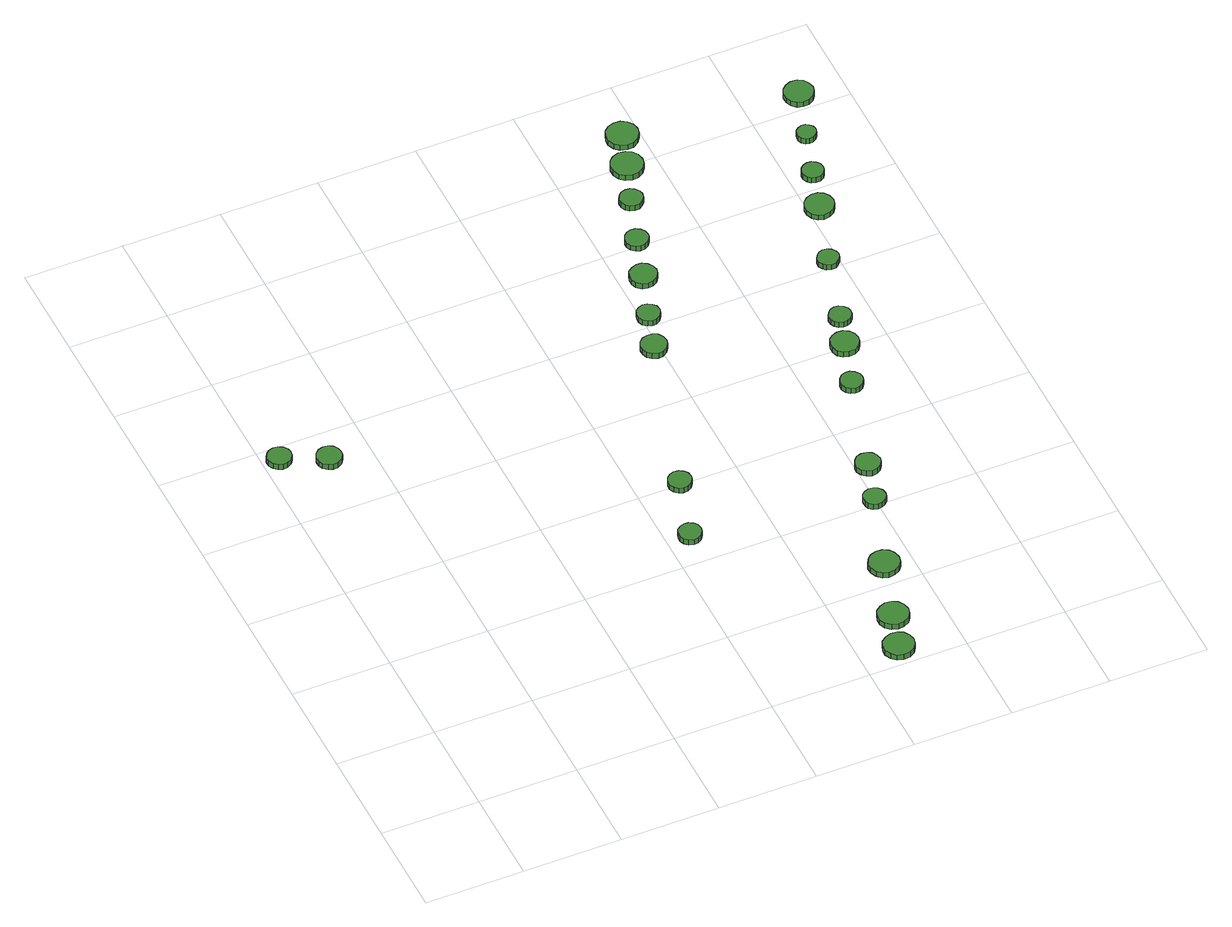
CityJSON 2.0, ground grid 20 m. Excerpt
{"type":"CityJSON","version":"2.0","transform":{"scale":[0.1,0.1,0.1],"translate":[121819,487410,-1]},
"CityObjects":{
"tree1":{"type":"SolitaryVegetationObject","attributes":{"function":"something"},"geometry":[{"type":"MultiSurface","lod":"1","boundaries":[[[0,1,2,3,4,5,6,7,8,9,10,11,12,13,14]],[[15,16,17,18,19,20,21,22,23,24,25,26,27,28,29]],[[0,29,28,1]],[[1,28,27,2]],[[2,27,26,3]],[[3,26,25,4]],[[4,25,24,5]],[[5,24,23,6]],[[6,23,22,7]],[[7,22,21,8]],[[8,21,20,9]],[[9,20,19,10]],[[10,19,18,11]],[[11,18,17,12]],[[12,17,16,13]],[[13,16,15,14]],[[14,15,29,0]]]}]},
"tree2":{"type":"SolitaryVegetationObject","attributes":{"function":"something"},"geometry":[{"type":"MultiSurface","lod":"1","boundaries":[[[30,31,32,33,34,35,36,37,38,39,40,41,42,43,44]],[[45,46,47,48,49,50,51,52,53,54,55,56,57,58,59]],[[30,59,58,31]],[[31,58,57,32]],[[32,57,56,33]],[[33,56,55,34]],[[34,55,54,35]],[[35,54,53,36]],[[36,53,52,37]],[[37,52,51,38]],[[38,51,50,39]],[[39,50,49,40]],[[40,49,48,41]],[[41,48,47,42]],[[42,47,46,43]],[[43,46,45,44]],[[44,45,59,30]]]}]},
"tree3":{"type":"SolitaryVegetationObject","attributes":{"function":"something"},"geometry":[{"type":"MultiSurface","lod":"1","boundaries":[[[60,61,62,63,64,65,66,67,68,69,70,71,72,73,74]],[[75,76,77,78,79,80,81,82,83,84,85,86,87,88,89]],[[60,89,88,61]],[[61,88,87,62]],[[62,87,86,63]],[[63,86,85,64]],[[64,85,84,65]],[[65,84,83,66]],[[66,83,82,67]],[[67,82,81,68]],[[68,81,80,69]],[[69,80,79,70]],[[70,79,78,71]],[[71,78,77,72]],[[72,77,76,73]],[[73,76,75,74]],[[74,75,89,60]]]}]},
"tree4":{"type":"SolitaryVegetationObject","attributes":{"function":"something"},"geometry":[{"type":"MultiSurface","lod":"1","boundaries":[[[90,91,92,93,94,95,96,97,98,99,100,101,102,103,104]],[[105,106,107,108,109,110,111,112,113,114,115,116,117,118,119]],[[90,119,118,91]],[[91,118,117,92]],[[92,117,116,93]],[[93,116,115,94]],[[94,115,114,95]],[[95,114,113,96]],[[96,113,112,97]],[[97,112,111,98]],[[98,111,110,99]],[[99,110,109,100]],[[100,109,108,101]],[[101,108,107,102]],[[102,107,106,103]],[[103,106,105,104]],[[104,105,119,90]]]}]},
"tree5":{"type":"SolitaryVegetationObject","attributes":{"function":"something"},"geometry":[{"type":"MultiSurface","lod":"1","boundaries":[[[120,121,122,123,124,125,126,127,128,129,130,131,132,133,134]],[[135,136,137,138,139,140,141,142,143,144,145,146,147,148,149]],[[120,149,148,121]],[[121,148,147,122]],[[122,147,146,123]],[[123,146,145,124]],[[124,145,144,125]],[[125,144,143,126]],[[126,143,142,127]],[[127,142,141,128]],[[128,141,140,129]],[[129,140,139,130]],[[130,139,138,131]],[[131,138,137,132]],[[132,137,136,133]],[[133,136,135,134]],[[134,135,149,120]]]}]},
"tree6":{"type":"SolitaryVegetationObject","attributes":{"function":"something"},"geometry":[{"type":"MultiSurface","lod":"1","boundaries":[[[150,151,152,153,154,155,156,157,158,159,160,161,162,163,164]],[[165,166,167,168,169,170,171,172,173,174,175,176,177,178,179]],[[150,179,178,151]],[[151,178,177,152]],[[152,177,176,153]],[[153,176,175,154]],[[154,175,174,155]],[[155,174,173,156]],[[156,173,172,157]],[[157,172,171,158]],[[158,171,170,159]],[[159,170,169,160]],[[160,169,168,161]],[[161,168,167,162]],[[162,167,166,163]],[[163,166,165,164]],[[164,165,179,150]]]}]},
"tree7":{"type":"SolitaryVegetationObject","attributes":{"function":"something"},"geometry":[{"type":"MultiSurface","lod":"1","boundaries":[[[180,181,182,183,184,185,186,187,188,189,190,191,192,193,194]],[[195,196,197,198,199,200,201,202,203,204,205,206,207,208,209]],[[180,209,208,181]],[[181,208,207,182]],[[182,207,206,183]],[[183,206,205,184]],[[184,205,204,185]],[[185,204,203,186]],[[186,203,202,187]],[[187,202,201,188]],[[188,201,200,189]],[[189,200,199,190]],[[190,199,198,191]],[[191,198,197,192]],[[192,197,196,193]],[[193,196,195,194]],[[194,195,209,180]]]}]},
"tree8":{"type":"SolitaryVegetationObject","attributes":{"function":"something"},"geometry":[{"type":"MultiSurface","lod":"1","boundaries":[[[210,211,212,213,214,215,216,217,218,219,220,221,222,223,224]],[[225,226,227,228,229,230,231,232,233,234,235,236,237,238,239]],[[210,239,238,211]],[[211,238,237,212]],[[212,237,236,213]],[[213,236,235,214]],[[214,235,234,215]],[[215,234,233,216]],[[216,233,232,217]],[[217,232,231,218]],[[218,231,230,219]],[[219,230,229,220]],[[220,229,228,221]],[[221,228,227,222]],[[222,227,226,223]],[[223,226,225,224]],[[224,225,239,210]]]}]},
"tree9":{"type":"SolitaryVegetationObject","attributes":{"function":"something"},"geometry":[{"type":"MultiSurface","lod":"1","boundaries":[[[240,241,242,243,244,245,246,247,248,249,250,251,252,253,254]],[[255,256,257,258,259,260,261,262,263,264,265,266,267,268,269]],[[240,269,268,241]],[[241,268,267,242]],[[242,267,266,243]],[[243,266,265,244]],[[244,265,264,245]],[[245,264,263,246]],[[246,263,262,247]],[[247,262,261,248]],[[248,261,260,249]],[[249,260,259,250]],[[250,259,258,251]],[[251,258,257,252]],[[252,257,256,253]],[[253,256,255,254]],[[254,255,269,240]]]}]},
"tree10":{"type":"SolitaryVegetationObject","attributes":{"function":"something"},"geometry":[{"type":"MultiSurface","lod":"1","boundaries":[[[270,271,272,273,274,275,276,277,278,279,280,281,282,283,284]],[[285,286,287,288,289,290,291,292,293,294,295,296,297,298,299]],[[270,299,298,271]],[[271,298,297,272]],[[272,297,296,273]],[[273,296,295,274]],[[274,295,294,275]],[[275,294,293,276]],[[276,293,292,277]],[[277,292,291,278]],[[278,291,290,279]],[[279,290,289,280]],[[280,289,288,281]],[[281,288,287,282]],[[282,287,286,283]],[[283,286,285,284]],[[284,285,299,270]]]}]},
"tree11":{"type":"SolitaryVegetationObject","attributes":{"function":"something"},"geometry":[{"type":"MultiSurface","lod":"1","boundaries":[[[300,301,302,303,304,305,306,307,308,309,310,311,312,313,314]],[[315,316,317,318,319,320,321,322,323,324,325,326,327,328,329]],[[300,329,328,301]],[[301,328,327,302]],[[302,327,326,303]],[[303,326,325,304]],[[304,325,324,305]],[[305,324,323,306]],[[306,323,322,307]],[[307,322,321,308]],[[308,321,320,309]],[[309,320,319,310]],[[310,319,318,311]],[[311,318,317,312]],[[312,317,316,313]],[[313,316,315,314]],[[314,315,329,300]]]}]},
"tree12":{"type":"SolitaryVegetationObject","attributes":{"function":"something"},"geometry":[{"type":"MultiSurface","lod":"1","boundaries":[[[330,331,332,333,334,335,336,337,338,339,340,341,342,343,344]],[[345,346,347,348,349,350,351,352,353,354,355,356,357,358,359]],[[330,359,358,331]],[[331,358,357,332]],[[332,357,356,333]],[[333,356,355,334]],[[334,355,354,335]],[[335,354,353,336]],[[336,353,352,337]],[[337,352,351,338]],[[338,351,350,339]],[[339,350,349,340]],[[340,349,348,341]],[[341,348,347,342]],[[342,347,346,343]],[[343,346,345,344]],[[344,345,359,330]]]}]},
"tree13":{"type":"SolitaryVegetationObject","attributes":{"function":"something"},"geometry":[{"type":"MultiSurface","lod":"1","boundaries":[[[360,361,362,363,364,365,366,367,368,369,370,371,372,373,374]],[[375,376,377,378,379,380,381,382,383,384,385,386,387,388,389]],[[360,389,388,361]],[[361,388,387,362]],[[362,387,386,363]],[[363,386,385,364]],[[364,385,384,365]],[[365,384,383,366]],[[366,383,382,367]],[[367,382,381,368]],[[368,381,380,369]],[[369,380,379,370]],[[370,379,378,371]],[[371,378,377,372]],[[372,377,376,373]],[[373,376,375,374]],[[374,375,389,360]]]}]},
"tree14":{"type":"SolitaryVegetationObject","attributes":{"function":"something"},"geometry":[{"type":"MultiSurface","lod":"1","boundaries":[[[390,391,392,393,394,395,396,397,398,399,400,401,402,403,404]],[[405,406,407,408,409,410,411,412,413,414,415,416,417,418,419]],[[390,419,418,391]],[[391,418,417,392]],[[392,417,416,393]],[[393,416,415,394]],[[394,415,414,395]],[[395,414,413,396]],[[396,413,412,397]],[[397,412,411,398]],[[398,411,410,399]],[[399,410,409,400]],[[400,409,408,401]],[[401,408,407,402]],[[402,407,406,403]],[[403,406,405,404]],[[404,405,419,390]]]}]},
"tree15":{"type":"SolitaryVegetationObject","attributes":{"function":"something"},"geometry":[{"type":"MultiSurface","lod":"1","boundaries":[[[420,421,422,423,424,425,426,427,428,429,430,431,432,433,434]],[[435,436,437,438,439,440,441,442,443,444,445,446,447,448,449]],[[420,449,448,421]],[[421,448,447,422]],[[422,447,446,423]],[[423,446,445,424]],[[424,445,444,425]],[[425,444,443,426]],[[426,443,442,427]],[[427,442,441,428]],[[428,441,440,429]],[[429,440,439,430]],[[430,439,438,431]],[[431,438,437,432]],[[432,437,436,433]],[[433,436,435,434]],[[434,435,449,420]]]}]},
"tree16":{"type":"SolitaryVegetationObject","attributes":{"function":"something"},"geometry":[{"type":"MultiSurface","lod":"1","boundaries":[[[450,451,452,453,454,455,456,457,458,459,460,461,462,463,464]],[[465,466,467,468,469,470,471,472,473,474,475,476,477,478,479]],[[450,479,478,451]],[[451,478,477,452]],[[452,477,476,453]],[[453,476,475,454]],[[454,475,474,455]],[[455,474,473,456]],[[456,473,472,457]],[[457,472,471,458]],[[458,471,470,459]],[[459,470,469,460]],[[460,469,468,461]],[[461,468,467,462]],[[462,467,466,463]],[[463,466,465,464]],[[464,465,479,450]]]}]},
"tree17":{"type":"SolitaryVegetationObject","attributes":{"function":"something"},"geometry":[{"type":"MultiSurface","lod":"1","boundaries":[[[480,481,482,483,484,485,486,487,488,489,490,491,492,493,494]],[[495,496,497,498,499,500,501,502,503,504,505,506,507,508,509]],[[480,509,508,481]],[[481,508,507,482]],[[482,507,506,483]],[[483,506,505,484]],[[484,505,504,485]],[[485,504,503,486]],[[486,503,502,487]],[[487,502,501,488]],[[488,501,500,489]],[[489,500,499,490]],[[490,499,498,491]],[[491,498,497,492]],[[492,497,496,493]],[[493,496,495,494]],[[494,495,509,480]]]}]},
"tree18":{"type":"SolitaryVegetationObject","attributes":{"function":"something"},"geometry":[{"type":"MultiSurface","lod":"1","boundaries":[[[510,511,512,513,514,515,516,517,518,519,520,521,522,523,524]],[[525,526,527,528,529,530,531,532,533,534,535,536,537,538,539]],[[510,539,538,511]],[[511,538,537,512]],[[512,537,536,513]],[[513,536,535,514]],[[514,535,534,515]],[[515,534,533,516]],[[516,533,532,517]],[[517,532,531,518]],[[518,531,530,519]],[[519,530,529,520]],[[520,529,528,521]],[[521,528,527,522]],[[522,527,526,523]],[[523,526,525,524]],[[524,525,539,510]]]}]},
"tree19":{"type":"SolitaryVegetationObject","attributes":{"function":"something"},"geometry":[{"type":"MultiSurface","lod":"1","boundaries":[[[540,541,542,543,544,545,546,547,548,549,550,551,552,553,554]],[[555,556,557,558,559,560,561,562,563,564,565,566,567,568,569]],[[540,569,568,541]],[[541,568,567,542]],[[542,567,566,543]],[[543,566,565,544]],[[544,565,564,545]],[[545,564,563,546]],[[546,563,562,547]],[[547,562,561,548]],[[548,561,560,549]],[[549,560,559,550]],[[550,559,558,551]],[[551,558,557,552]],[[552,557,556,553]],[[553,556,555,554]],[[554,555,569,540]]]}]},
"tree20":{"type":"SolitaryVegetationObject","attributes":{"function":"something"},"geometry":[{"type":"MultiSurface","lod":"1","boundaries":[[[570,571,572,573,574,575,576,577,578,579,580,581,582,583,584]],[[585,586,587,588,589,590,591,592,593,594,595,596,597,598,599]],[[570,599,598,571]],[[571,598,597,572]],[[572,597,596,573]],[[573,596,595,574]],[[574,595,594,575]],[[575,594,593,576]],[[576,593,592,577]],[[577,592,591,578]],[[578,591,590,579]],[[579,590,589,580]],[[580,589,588,581]],[[581,588,587,582]],[[582,587,586,583]],[[583,586,585,584]],[[584,585,599,570]]]}]},
"tree21":{"type":"SolitaryVegetationObject","attributes":{"function":"something"},"geometry":[{"type":"MultiSurface","lod":"1","boundaries":[[[600,601,602,603,604,605,606,607,608,609,610,611,612,613,614]],[[615,616,617,618,619,620,621,622,623,624,625,626,627,628,629]],[[600,629,628,601]],[[601,628,627,602]],[[602,627,626,603]],[[603,626,625,604]],[[604,625,624,605]],[[605,624,623,606]],[[606,623,622,607]],[[607,622,621,608]],[[608,621,620,609]],[[609,620,619,610]],[[610,619,618,611]],[[611,618,617,612]],[[612,617,616,613]],[[613,616,615,614]],[[614,615,629,600]]]}]},
"tree22":{"type":"SolitaryVegetationObject","attributes":{"function":"something"},"geometry":[{"type":"MultiSurface","lod":"1","boundaries":[[[630,631,632,633,634,635,636,637,638,639,640,641,642,643,644]],[[645,646,647,648,649,650,651,652,653,654,655,656,657,658,659]],[[630,659,658,631]],[[631,658,657,632]],[[632,657,656,633]],[[633,656,655,634]],[[634,655,654,635]],[[635,654,653,636]],[[636,653,652,637]],[[637,652,651,638]],[[638,651,650,639]],[[639,650,649,640]],[[640,649,648,641]],[[641,648,647,642]],[[642,647,646,643]],[[643,646,645,644]],[[644,645,659,630]]]}]},
"tree23":{"type":"SolitaryVegetationObject","attributes":{"function":"something"},"geometry":[{"type":"MultiSurface","lod":"1","boundaries":[[[660,661,662,663,664,665,666,667,668,669,670,671,672,673,674]],[[675,676,677,678,679,680,681,682,683,684,685,686,687,688,689]],[[660,689,688,661]],[[661,688,687,662]],[[662,687,686,663]],[[663,686,685,664]],[[664,685,684,665]],[[665,684,683,666]],[[666,683,682,667]],[[667,682,681,668]],[[668,681,680,669]],[[669,680,679,670]],[[670,679,678,671]],[[671,678,677,672]],[[672,677,676,673]],[[673,676,675,674]],[[674,675,689,660]]]}]},
"tree24":{"type":"SolitaryVegetationObject","attributes":{"function":"something"},"geometry":[{"type":"MultiSurface","lod":"1","boundaries":[[[690,691,692,693,694,695,696,697,698,699,700,701,702,703,704]],[[705,706,707,708,709,710,711,712,713,714,715,716,717,718,719]],[[690,719,718,691]],[[691,718,717,692]],[[692,717,716,693]],[[693,716,715,694]],[[694,715,714,695]],[[695,714,713,696]],[[696,713,712,697]],[[697,712,711,698]],[[698,711,710,699]],[[699,710,709,700]],[[700,709,708,701]],[[701,708,707,702]],[[702,707,706,703]],[[703,706,705,704]],[[704,705,719,690]]]}]}
},
"vertices":[
[57,968,23],[55,977,23],[49,985,23],[40,990,23],[30,991,23],[21,988,23],[14,982,23],[9,973,23],[9,963,23],[14,954,23],[21,947,23],[30,944,23],[40,945,23],[49,950,23],[55,958,23],[55,958,10],[49,950,10],[40,945,10],[30,944,10],[21,947,10],[14,954,10],[9,963,10],[9,973,10],[14,982,10],[21,988,10],[30,991,10],[40,990,10],[49,985,10],[55,977,10],[57,968,10],
[142,928,25],[140,938,25],[134,947,25],[125,952,25],[115,953,25],[105,950,25],[97,943,25],[93,933,25],[93,923,25],[97,913,25],[105,907,25],[115,903,25],[125,904,25],[134,910,25],[140,918,25],[140,918,12],[134,910,12],[125,904,12],[115,903,12],[105,907,12],[97,913,12],[93,923,12],[93,933,12],[97,943,12],[105,950,12],[115,953,12],[125,952,12],[134,947,12],[140,938,12],[142,928,12],
[668,467,26],[666,477,26],[661,484,26],[652,489,26],[643,490,26],[634,487,26],[627,481,26],[623,472,26],[623,462,26],[627,454,26],[634,447,26],[643,444,26],[652,445,26],[661,450,26],[666,458,26],[666,458,13],[661,450,13],[652,445,13],[643,444,13],[634,447,13],[627,454,13],[623,462,13],[623,472,13],[627,481,13],[634,487,13],[643,490,13],[652,489,13],[661,484,13],[666,477,13],[668,467,13],
[707,597,28],[705,607,28],[699,614,28],[691,619,28],[681,620,28],[672,617,28],[665,611,28],[661,602,28],[661,592,28],[665,584,28],[672,577,28],[681,574,28],[691,575,28],[699,580,28],[705,588,28],[705,588,15],[699,580,15],[691,575,15],[681,574,15],[672,577,15],[665,584,15],[661,592,15],[661,602,15],[665,611,15],[672,617,15],[681,620,15],[691,619,15],[699,614,15],[705,607,15],[707,597,15],
[906,34,31],[903,46,31],[896,57,31],[885,63,31],[872,64,31],[860,60,31],[850,52,31],[845,40,31],[845,28,31],[850,16,31],[860,7,31],[872,4,31],[885,5,31],[896,11,31],[903,22,31],[903,22,18],[896,11,18],[885,5,18],[872,4,18],[860,7,18],[850,16,18],[845,28,18],[845,40,18],[850,52,18],[860,60,18],[872,64,18],[885,63,18],[896,57,18],[903,46,18],[906,34,18],
[931,114,28],[928,126,28],[921,137,28],[910,143,28],[897,144,28],[885,140,28],[875,132,28],[870,120,28],[870,108,28],[875,96,28],[885,87,28],[897,83,28],[910,85,28],[921,91,28],[928,101,28],[928,101,15],[921,91,15],[910,85,15],[897,83,15],[885,87,15],[875,96,15],[870,108,15],[870,120,15],[875,132,15],[885,140,15],[897,144,15],[910,143,15],[921,137,15],[928,126,15],[931,114,15],
[972,245,27],[969,257,27],[962,268,27],[951,274,27],[938,275,27],[926,271,27],[917,263,27],[911,251,27],[911,239,27],[917,227,27],[926,218,27],[938,214,27],[951,216,27],[962,222,27],[969,232,27],[969,232,14],[962,222,14],[951,216,14],[938,214,14],[926,218,14],[917,227,14],[911,239,14],[911,251,14],[917,263,14],[926,271,14],[938,275,14],[951,274,14],[962,268,14],[969,257,14],[972,245,14],
[813,940,28],[811,951,28],[805,960,28],[795,965,28],[785,966,28],[774,963,28],[766,956,28],[762,946,28],[762,935,28],[766,925,28],[774,918,28],[785,914,28],[795,915,28],[805,921,28],[811,930,28],[811,930,15],[805,921,15],[795,915,15],[785,914,15],[774,918,15],[766,925,15],[762,935,15],[762,946,15],[766,956,15],[774,963,15],[785,966,15],[795,965,15],[805,960,15],[811,951,15],[813,940,15],
[1018,407,28],[1016,416,28],[1010,424,28],[1002,428,28],[993,429,28],[984,426,28],[977,420,28],[974,412,28],[974,402,28],[977,394,28],[984,388,28],[993,385,28],[1002,386,28],[1010,390,28],[1016,398,28],[1016,398,15],[1010,390,15],[1002,386,15],[993,385,15],[984,388,15],[977,394,15],[974,402,15],[974,412,15],[977,420,15],[984,426,15],[993,429,15],[1002,428,15],[1010,424,15],[1016,416,15],[1018,407,15],
[836,1021,26],[834,1031,26],[828,1038,26],[820,1043,26],[811,1044,26],[802,1041,26],[794,1035,26],[791,1026,26],[791,1017,26],[794,1008,26],[802,1001,26],[811,998,26],[820,999,26],[828,1004,26],[834,1012,26],[834,1012,13],[828,1004,13],[820,999,13],[811,998,13],[802,1001,13],[794,1008,13],[791,1017,13],[791,1026,13],[794,1035,13],[802,1041,13],[811,1044,13],[820,1043,13],[828,1038,13],[834,1031,13],[836,1021,13],
[1045,490,32],[1043,500,32],[1037,509,32],[1028,514,32],[1017,515,32],[1007,512,32],[1000,505,32],[995,495,32],[995,485,32],[1000,476,32],[1007,469,32],[1017,465,32],[1028,467,32],[1037,472,32],[1043,480,32],[1043,480,19],[1037,472,19],[1028,467,19],[1017,465,19],[1007,469,19],[1000,476,19],[995,485,19],[995,495,19],[1000,505,19],[1007,512,19],[1017,515,19],[1028,514,19],[1037,509,19],[1043,500,19],[1045,490,19],
[874,1118,26],[871,1129,26],[865,1138,26],[855,1144,26],[844,1145,26],[833,1141,26],[824,1134,26],[820,1124,26],[820,1112,26],[824,1102,26],[833,1094,26],[844,1091,26],[855,1092,26],[865,1098,26],[871,1107,26],[871,1107,13],[865,1098,13],[855,1092,13],[844,1091,13],[833,1094,13],[824,1102,13],[820,1112,13],[820,1124,13],[824,1134,13],[833,1141,13],[844,1145,13],[855,1144,13],[865,1138,13],[871,1129,13],[874,1118,13],
[898,1209,26],[896,1218,26],[890,1226,26],[882,1231,26],[872,1232,26],[863,1229,26],[856,1223,26],[852,1214,26],[852,1204,26],[856,1195,26],[863,1189,26],[872,1186,26],[882,1187,26],[890,1192,26],[896,1200,26],[896,1200,13],[890,1192,13],[882,1187,13],[872,1186,13],[863,1189,13],[856,1195,13],[852,1204,13],[852,1214,13],[856,1223,13],[863,1229,13],[872,1232,13],[882,1231,13],[890,1226,13],[896,1218,13],[898,1209,13],
[1104,698,32],[1102,707,32],[1096,715,32],[1088,720,32],[1079,721,32],[1070,718,32],[1063,711,32],[1059,703,32],[1059,693,32],[1063,685,32],[1070,678,32],[1079,675,32],[1088,676,32],[1096,681,32],[1102,689,32],[1102,689,19],[1096,681,19],[1088,676,19],[1079,675,19],[1070,678,19],[1063,685,19],[1059,693,19],[1059,703,19],[1063,711,19],[1070,718,19],[1079,721,19],[1088,720,19],[1096,715,19],[1102,707,19],[1104,698,19],
[932,1309,26],[930,1318,26],[924,1326,26],[916,1331,26],[907,1332,26],[897,1329,26],[890,1322,26],[886,1314,26],[886,1304,26],[890,1295,26],[897,1289,26],[907,1286,26],[916,1287,26],[924,1292,26],[930,1299,26],[930,1299,13],[924,1292,13],[916,1287,13],[907,1286,13],[897,1289,13],[890,1295,13],[886,1304,13],[886,1314,13],[890,1322,13],[897,1329,13],[907,1332,13],[916,1331,13],[924,1326,13],[930,1318,13],[932,1309,13],
[1141,799,28],[1139,810,28],[1132,820,28],[1122,826,28],[1110,827,28],[1099,823,28],[1090,816,28],[1086,805,28],[1086,793,28],[1090,782,28],[1099,775,28],[1110,771,28],[1122,772,28],[1132,778,28],[1139,788,28],[1139,788,15],[1132,778,15],[1122,772,15],[1110,771,15],[1099,775,15],[1090,782,15],[1086,793,15],[1086,805,15],[1090,816,15],[1099,823,15],[1110,827,15],[1122,826,15],[1132,820,15],[1139,810,15],[1141,799,15],
[970,1392,27],[967,1405,27],[959,1416,27],[948,1422,27],[935,1424,27],[922,1420,27],[912,1411,27],[907,1399,27],[907,1386,27],[912,1373,27],[922,1365,27],[935,1360,27],[948,1362,27],[959,1368,27],[967,1379,27],[967,1379,14],[959,1368,14],[948,1362,14],[935,1360,14],[922,1365,14],[912,1373,14],[907,1386,14],[907,1399,14],[912,1411,14],[922,1420,14],[935,1424,14],[948,1422,14],[959,1416,14],[967,1405,14],[970,1392,14],
[1158,869,26],[1156,878,26],[1150,885,26],[1142,890,26],[1133,891,26],[1124,888,26],[1118,882,26],[1114,874,26],[1114,864,26],[1118,856,26],[1124,850,26],[1133,847,26],[1142,848,26],[1150,852,26],[1156,860,26],[1156,860,13],[1150,852,13],[1142,848,13],[1133,847,13],[1124,850,13],[1118,856,13],[1114,864,13],[1114,874,13],[1118,882,13],[1124,888,13],[1133,891,13],[1142,890,13],[1150,885,13],[1156,878,13],[1158,869,13],
[995,1469,26],[992,1482,26],[984,1492,26],[973,1499,26],[960,1500,26],[947,1496,26],[937,1487,26],[932,1475,26],[932,1462,26],[937,1450,26],[947,1441,26],[960,1437,26],[973,1438,26],[984,1445,26],[992,1456,26],[992,1456,13],[984,1445,13],[973,1438,13],[960,1437,13],[947,1441,13],[937,1450,13],[932,1462,13],[932,1475,13],[937,1487,13],[947,1496,13],[960,1500,13],[973,1499,13],[984,1492,13],[992,1482,13],[995,1469,13],
[1200,1016,25],[1198,1024,25],[1192,1032,25],[1185,1036,25],[1176,1037,25],[1167,1034,25],[1161,1028,25],[1157,1020,25],[1157,1011,25],[1161,1003,25],[1167,997,25],[1176,994,25],[1185,995,25],[1192,1000,25],[1198,1007,25],[1198,1007,12],[1192,1000,12],[1185,995,12],[1176,994,12],[1167,997,12],[1161,1003,12],[1157,1011,12],[1157,1020,12],[1161,1028,12],[1167,1034,12],[1176,1037,12],[1185,1036,12],[1192,1032,12],[1198,1024,12],[1200,1016,12],
[1250,1148,26],[1247,1160,26],[1240,1170,26],[1230,1176,26],[1217,1177,26],[1206,1173,26],[1197,1165,26],[1192,1154,26],[1192,1142,26],[1197,1130,26],[1206,1122,26],[1217,1118,26],[1230,1120,26],[1240,1126,26],[1247,1136,26],[1247,1136,14],[1240,1126,14],[1230,1120,14],[1217,1118,14],[1206,1122,14],[1197,1130,14],[1192,1142,14],[1192,1154,14],[1197,1165,14],[1206,1173,14],[1217,1177,14],[1230,1176,14],[1240,1170,14],[1247,1160,14],[1250,1148,14],
[1268,1234,26],[1266,1243,26],[1261,1250,26],[1253,1255,26],[1244,1256,26],[1235,1253,26],[1229,1247,26],[1225,1239,26],[1225,1230,26],[1229,1222,26],[1235,1216,26],[1244,1213,26],[1253,1214,26],[1261,1218,26],[1266,1226,26],[1266,1226,13],[1261,1218,13],[1253,1214,13],[1244,1213,13],[1235,1216,13],[1229,1222,13],[1225,1230,13],[1225,1239,13],[1229,1247,13],[1235,1253,13],[1244,1256,13],[1253,1255,13],[1261,1250,13],[1266,1243,13],[1268,1234,13],
[1297,1331,25],[1295,1339,25],[1290,1345,25],[1283,1349,25],[1276,1350,25],[1268,1347,25],[1262,1342,25],[1259,1335,25],[1259,1327,25],[1262,1320,25],[1268,1314,25],[1276,1312,25],[1283,1313,25],[1290,1317,25],[1295,1323,25],[1295,1323,12],[1290,1317,12],[1283,1313,12],[1276,1312,12],[1268,1314,12],[1262,1320,12],[1259,1327,12],[1259,1335,12],[1262,1342,12],[1268,1347,12],[1276,1350,12],[1283,1349,12],[1290,1345,12],[1295,1339,12],[1297,1331,12],
[1337,1432,27],[1334,1444,27],[1327,1454,27],[1317,1460,27],[1304,1461,27],[1293,1457,27],[1284,1449,27],[1279,1438,27],[1279,1426,27],[1284,1415,27],[1293,1406,27],[1304,1403,27],[1317,1404,27],[1327,1410,27],[1334,1420,27],[1334,1420,14],[1327,1410,14],[1317,1404,14],[1304,1403,14],[1293,1406,14],[1284,1415,14],[1279,1426,14],[1279,1438,14],[1284,1449,14],[1293,1457,14],[1304,1461,14],[1317,1460,14],[1327,1454,14],[1334,1444,14],[1337,1432,14]
]}
